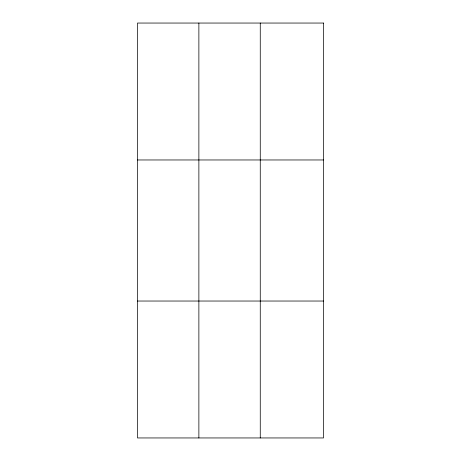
<?xml version="1.0" encoding="UTF-8"?>
<svg xmlns="http://www.w3.org/2000/svg" width="461" height="461" viewBox="0 0 461 461"><rect width="100%" height="100%" fill="white"/><g stroke="black" fill="none" stroke-linecap="round" stroke-linejoin="round"><path stroke-width="0.69" d="M198.875 23.05L198.875 437.95M260.263 23.05L260.263 437.95M137.487 159.967L323.513 159.967M137.487 301.033L323.513 301.033M323.513 23.05L323.513 437.95L137.487 437.95L137.487 23.05L323.513 23.05"/></g></svg>
